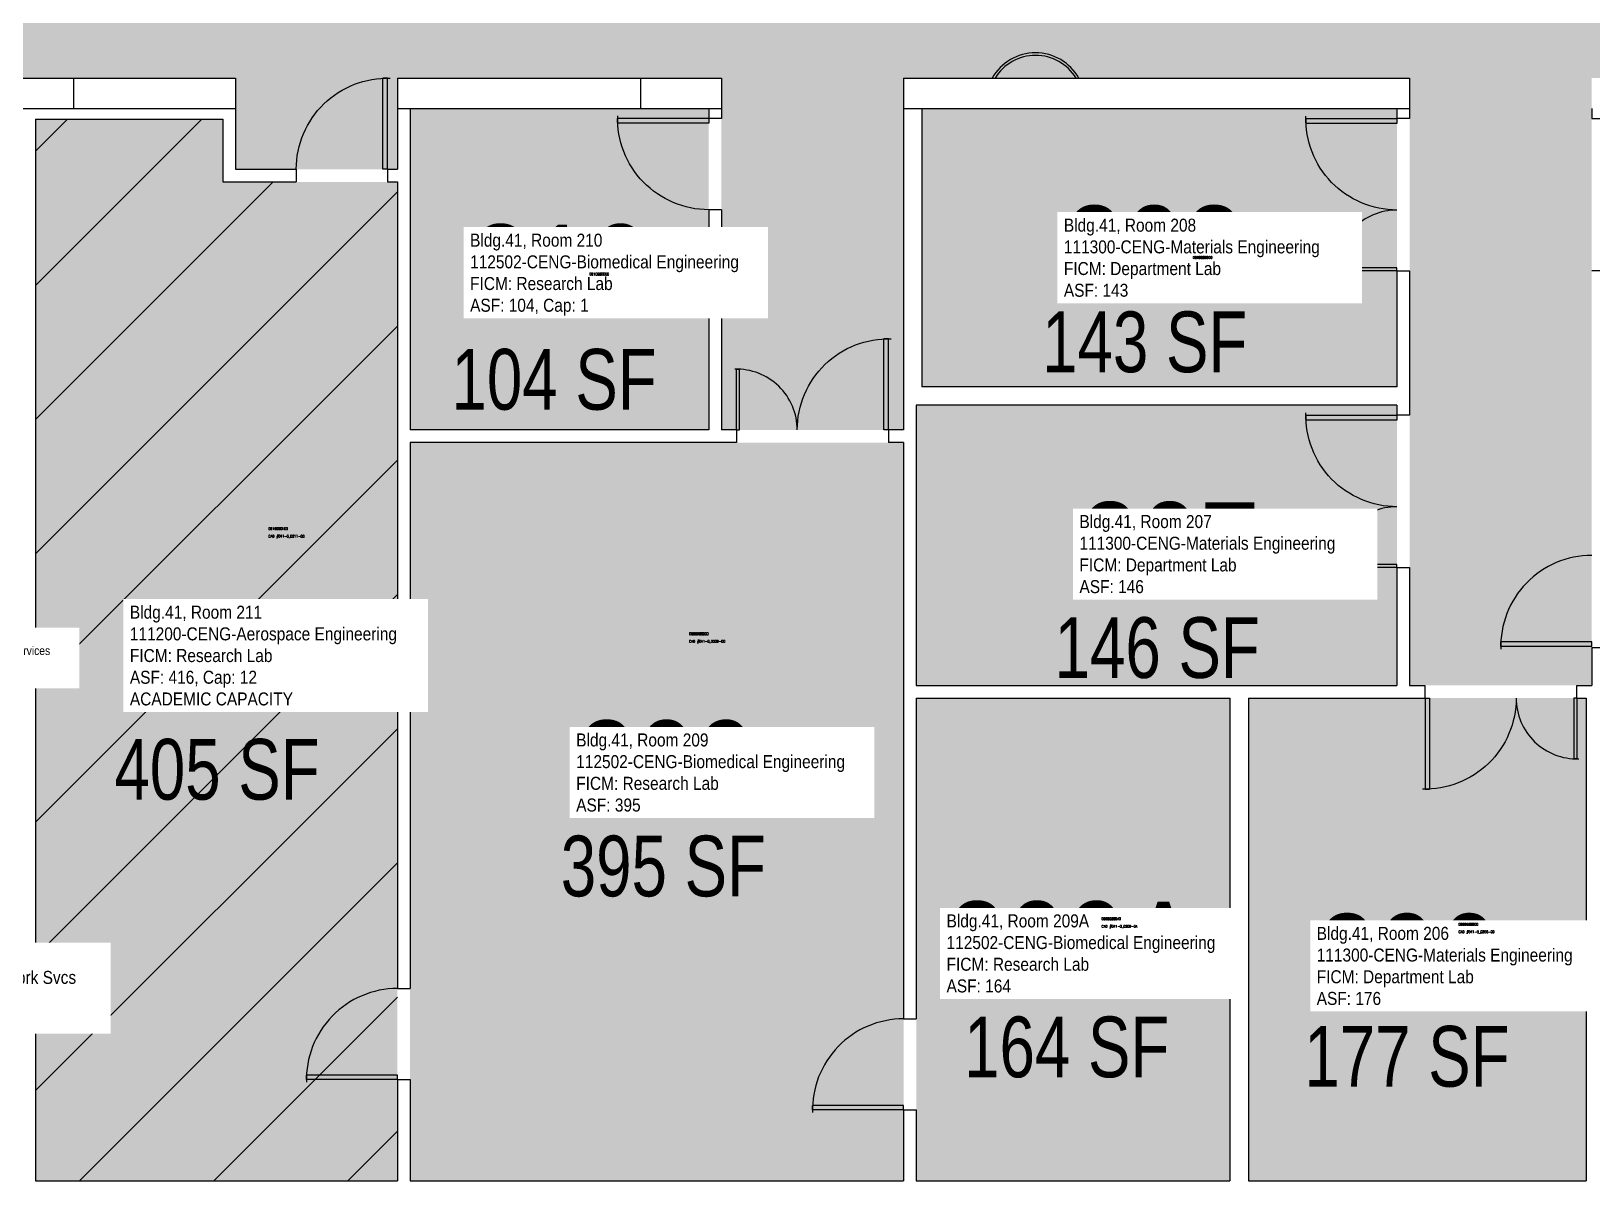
# Model space of a CAD drawing. Header units: inches. Extents: x -2827 to 2347, y -4 to 3466.
# Drawn here: x -2025 to -1408, y 2608 to 3063 of the extents above; entities that cross this region are included whole.
import ezdxf
from ezdxf.enums import TextEntityAlignment as Align

# ---------------------------------------------------------------- set-up
doc = ezdxf.new("R2010")
doc.units = ezdxf.units.IN
doc.header["$LTSCALE"] = 10
doc.header["$MEASUREMENT"] = 0
for name, color, linetype in [('A-DOOR', 2, 'CONTINUOUS'), ('A-IDEN-CNUM', 7, 'CONTINUOUS'), ('A-IDEN-RNUM', 7, 'CONTINUOUS'), ('A-IDEN-SNUM', 4, 'CONTINUOUS'), ('A-IDEN-VNUM', 4, 'CONTINUOUS'), ('A-WALL', 5, 'CONTINUOUS'), ('AREA-TEXT', 3, 'CONTINUOUS'), ('Rooms-Capacity', 4, 'CONTINUOUS'), ('Rooms-Category-Color', 7, 'CONTINUOUS'), ('Rooms-College-Color', 7, 'CONTINUOUS'), ('Rooms-Department-Color', 7, 'CONTINUOUS'), ('Rooms-Division-Color', 7, 'CONTINUOUS'), ('Rooms-Information', 7, 'CONTINUOUS')]:
    doc.layers.add(name, color=color, linetype=linetype)
doc.styles.add('AREA', font='arial.ttf', dxfattribs={"height": 24})
doc.styles.add('ROOMSNUMBER', font='TXT.SHX', dxfattribs={"height": 1})
doc.styles.add('ROOMVNUMBER', font='arial.ttf', dxfattribs={"width": 0.85, "height": 30})

msp = doc.modelspace()

# ---------------------------------------------------------------- hatches: boundary and pattern name
at = {"layer": 'Rooms-Capacity'}
h = msp.add_hatch(dxfattribs=at)
h.set_pattern_fill('ANSI31', color=256, scale=300, style=0)
h.paths.add_polyline_path([(-2023, 3027.75), (-1949, 3027.75), (-1949, 3003), (-1880, 3003), (-1880, 2608.25), (-2023, 2608.25)])
at = {"layer": 'Rooms-Category-Color', "true_color": 0xadadad}
h = msp.add_hatch(color=253, dxfattribs=at)
edge = h.paths.add_edge_path()
edge.add_arc((-1648, 10346), 7212.01, 279.313499, 281.874421)
edge.add_line((-164.01, 3288.32), (-164, 3223.7))
edge.add_line((-164, 3223.7), (-459.44, 3176.91))
edge.add_line((-459.44, 3176.91), (-457.56, 3165.05))
edge.add_line((-457.56, 3165.05), (-164, 3211.55))
edge.add_line((-164, 3211.55), (-164, 3044))
edge.add_line((-164, 3044), (-384, 3044))
edge.add_line((-384, 3044), (-384, 2905))
edge.add_line((-384, 2905), (-456, 2905))
edge.add_line((-456, 2905), (-456, 3044))
edge.add_line((-456, 3044), (-1408, 3044))
edge.add_line((-1408, 3044), (-1408, 2804))
edge.add_line((-1408, 2804), (-1480, 2804))
edge.add_line((-1480, 2804), (-1480, 3044))
edge.add_line((-1480, 3044), (-1680, 3044))
edge.add_line((-1680, 3044), (-1680, 2905))
edge.add_line((-1680, 2905), (-1752, 2905))
edge.add_line((-1752, 2905), (-1752, 3044))
edge.add_line((-1752, 3044), (-1880, 3044))
edge.add_line((-1880, 3044), (-1880, 3008))
edge.add_line((-1880, 3008), (-1944, 3008))
edge.add_line((-1944, 3008), (-1944, 3044))
edge.add_line((-1944, 3044), (-2032, 3044))
edge.add_line((-2032, 3044), (-2032, 3008))
edge.add_line((-2032, 3008), (-2104, 3008))
edge.add_line((-2104, 3008), (-2104, 3044))
edge.add_line((-2104, 3044), (-2128, 3044))
edge.add_line((-2128, 3044), (-2128, 2810))
edge.add_line((-2128, 2810), (-2184, 2810))
edge.add_line((-2184, 2810), (-2184, 3154.54))
edge.add_arc((-1643.58, 10297.54), 7163.42, 265.673371, 278.2961)
edge.add_arc((-1693.99, 10643.23), 7512.77, 278.2961, 279.29271)
at = {"layer": 'Rooms-Category-Color', "true_color": 0xe3f498}
for points in [[(-1875, 3032), (-1757, 3032), (-1757, 2905), (-1875, 2905)], [(-1672.75, 3032), (-1672.75, 2922), (-1485, 2922), (-1485, 3032)], [(-2023, 3027.75), (-1949, 3027.75), (-1949, 3003), (-1880, 3003), (-1880, 2608.25), (-2023, 2608.25)], [(-1675, 2914.75), (-1675, 2804), (-1485, 2804), (-1485, 2914.75)], [(-1875, 2900), (-1680, 2900), (-1680, 2608.25), (-1875, 2608.25)], [(-1675, 2799), (-1551, 2799), (-1551, 2608.25), (-1675, 2608.25)], [(-1543.63, 2799), (-1410.25, 2799), (-1410.25, 2608.25), (-1543.63, 2608.25)]]:
    msp.add_hatch(color=61, dxfattribs=at).paths.add_polyline_path(points)
at = {"layer": 'Rooms-College-Color', "true_color": 0xadadad}
h = msp.add_hatch(color=253, dxfattribs=at)
edge = h.paths.add_edge_path()
edge.add_arc((-1648, 10346), 7212.01, 279.313499, 281.874421)
edge.add_line((-164.01, 3288.32), (-164, 3223.7))
edge.add_line((-164, 3223.7), (-459.44, 3176.91))
edge.add_line((-459.44, 3176.91), (-457.56, 3165.05))
edge.add_line((-457.56, 3165.05), (-164, 3211.55))
edge.add_line((-164, 3211.55), (-164, 3044))
edge.add_line((-164, 3044), (-384, 3044))
edge.add_line((-384, 3044), (-384, 2905))
edge.add_line((-384, 2905), (-456, 2905))
edge.add_line((-456, 2905), (-456, 3044))
edge.add_line((-456, 3044), (-1408, 3044))
edge.add_line((-1408, 3044), (-1408, 2804))
edge.add_line((-1408, 2804), (-1480, 2804))
edge.add_line((-1480, 2804), (-1480, 3044))
edge.add_line((-1480, 3044), (-1680, 3044))
edge.add_line((-1680, 3044), (-1680, 2905))
edge.add_line((-1680, 2905), (-1752, 2905))
edge.add_line((-1752, 2905), (-1752, 3044))
edge.add_line((-1752, 3044), (-1880, 3044))
edge.add_line((-1880, 3044), (-1880, 3008))
edge.add_line((-1880, 3008), (-1944, 3008))
edge.add_line((-1944, 3008), (-1944, 3044))
edge.add_line((-1944, 3044), (-2032, 3044))
edge.add_line((-2032, 3044), (-2032, 3008))
edge.add_line((-2032, 3008), (-2104, 3008))
edge.add_line((-2104, 3008), (-2104, 3044))
edge.add_line((-2104, 3044), (-2128, 3044))
edge.add_line((-2128, 3044), (-2128, 2810))
edge.add_line((-2128, 2810), (-2184, 2810))
edge.add_line((-2184, 2810), (-2184, 3154.54))
edge.add_arc((-1643.58, 10297.54), 7163.42, 265.673371, 278.2961)
edge.add_arc((-1693.99, 10643.23), 7512.77, 278.2961, 279.29271)
at = {"layer": 'Rooms-College-Color', "true_color": 0x99d7b2}
for points in [[(-1875, 3032), (-1757, 3032), (-1757, 2905), (-1875, 2905)], [(-1672.75, 3032), (-1672.75, 2922), (-1485, 2922), (-1485, 3032)], [(-2023, 3027.75), (-1949, 3027.75), (-1949, 3003), (-1880, 3003), (-1880, 2608.25), (-2023, 2608.25)], [(-1675, 2914.75), (-1675, 2804), (-1485, 2804), (-1485, 2914.75)], [(-1875, 2900), (-1680, 2900), (-1680, 2608.25), (-1875, 2608.25)], [(-1675, 2799), (-1551, 2799), (-1551, 2608.25), (-1675, 2608.25)], [(-1543.63, 2799), (-1410.25, 2799), (-1410.25, 2608.25), (-1543.63, 2608.25)]]:
    msp.add_hatch(color=253, dxfattribs=at).paths.add_polyline_path(points)
at = {"layer": 'Rooms-Department-Color', "true_color": 0xacacac}
h = msp.add_hatch(color=253, dxfattribs=at)
edge = h.paths.add_edge_path()
edge.add_arc((-1648, 10346), 7212.01, 279.313499, 281.874421)
edge.add_line((-164.01, 3288.32), (-164, 3223.7))
edge.add_line((-164, 3223.7), (-459.44, 3176.91))
edge.add_line((-459.44, 3176.91), (-457.56, 3165.05))
edge.add_line((-457.56, 3165.05), (-164, 3211.55))
edge.add_line((-164, 3211.55), (-164, 3044))
edge.add_line((-164, 3044), (-384, 3044))
edge.add_line((-384, 3044), (-384, 2905))
edge.add_line((-384, 2905), (-456, 2905))
edge.add_line((-456, 2905), (-456, 3044))
edge.add_line((-456, 3044), (-1408, 3044))
edge.add_line((-1408, 3044), (-1408, 2804))
edge.add_line((-1408, 2804), (-1480, 2804))
edge.add_line((-1480, 2804), (-1480, 3044))
edge.add_line((-1480, 3044), (-1680, 3044))
edge.add_line((-1680, 3044), (-1680, 2905))
edge.add_line((-1680, 2905), (-1752, 2905))
edge.add_line((-1752, 2905), (-1752, 3044))
edge.add_line((-1752, 3044), (-1880, 3044))
edge.add_line((-1880, 3044), (-1880, 3008))
edge.add_line((-1880, 3008), (-1944, 3008))
edge.add_line((-1944, 3008), (-1944, 3044))
edge.add_line((-1944, 3044), (-2032, 3044))
edge.add_line((-2032, 3044), (-2032, 3008))
edge.add_line((-2032, 3008), (-2104, 3008))
edge.add_line((-2104, 3008), (-2104, 3044))
edge.add_line((-2104, 3044), (-2128, 3044))
edge.add_line((-2128, 3044), (-2128, 2810))
edge.add_line((-2128, 2810), (-2184, 2810))
edge.add_line((-2184, 2810), (-2184, 3154.54))
edge.add_arc((-1643.58, 10297.54), 7163.42, 265.673371, 278.2961)
edge.add_arc((-1693.99, 10643.23), 7512.77, 278.2961, 279.29271)
at = {"layer": 'Rooms-Department-Color', "true_color": 0x99d7b2}
for points in [[(-1875, 3032), (-1757, 3032), (-1757, 2905), (-1875, 2905)], [(-1672.75, 3032), (-1672.75, 2922), (-1485, 2922), (-1485, 3032)], [(-2023, 3027.75), (-1949, 3027.75), (-1949, 3003), (-1880, 3003), (-1880, 2608.25), (-2023, 2608.25)], [(-1675, 2914.75), (-1675, 2804), (-1485, 2804), (-1485, 2914.75)], [(-1875, 2900), (-1680, 2900), (-1680, 2608.25), (-1875, 2608.25)], [(-1675, 2799), (-1551, 2799), (-1551, 2608.25), (-1675, 2608.25)], [(-1543.63, 2799), (-1410.25, 2799), (-1410.25, 2608.25), (-1543.63, 2608.25)]]:
    msp.add_hatch(color=253, dxfattribs=at).paths.add_polyline_path(points)
at = {"layer": 'Rooms-Division-Color', "true_color": 0xadadad}
h = msp.add_hatch(color=253, dxfattribs=at)
edge = h.paths.add_edge_path()
edge.add_arc((-1648, 10346), 7212.01, 279.313499, 281.874421)
edge.add_line((-164.01, 3288.32), (-164, 3223.7))
edge.add_line((-164, 3223.7), (-459.44, 3176.91))
edge.add_line((-459.44, 3176.91), (-457.56, 3165.05))
edge.add_line((-457.56, 3165.05), (-164, 3211.55))
edge.add_line((-164, 3211.55), (-164, 3044))
edge.add_line((-164, 3044), (-384, 3044))
edge.add_line((-384, 3044), (-384, 2905))
edge.add_line((-384, 2905), (-456, 2905))
edge.add_line((-456, 2905), (-456, 3044))
edge.add_line((-456, 3044), (-1408, 3044))
edge.add_line((-1408, 3044), (-1408, 2804))
edge.add_line((-1408, 2804), (-1480, 2804))
edge.add_line((-1480, 2804), (-1480, 3044))
edge.add_line((-1480, 3044), (-1680, 3044))
edge.add_line((-1680, 3044), (-1680, 2905))
edge.add_line((-1680, 2905), (-1752, 2905))
edge.add_line((-1752, 2905), (-1752, 3044))
edge.add_line((-1752, 3044), (-1880, 3044))
edge.add_line((-1880, 3044), (-1880, 3008))
edge.add_line((-1880, 3008), (-1944, 3008))
edge.add_line((-1944, 3008), (-1944, 3044))
edge.add_line((-1944, 3044), (-2032, 3044))
edge.add_line((-2032, 3044), (-2032, 3008))
edge.add_line((-2032, 3008), (-2104, 3008))
edge.add_line((-2104, 3008), (-2104, 3044))
edge.add_line((-2104, 3044), (-2128, 3044))
edge.add_line((-2128, 3044), (-2128, 2810))
edge.add_line((-2128, 2810), (-2184, 2810))
edge.add_line((-2184, 2810), (-2184, 3154.54))
edge.add_arc((-1643.58, 10297.54), 7163.42, 265.673371, 278.2961)
edge.add_arc((-1693.99, 10643.23), 7512.77, 278.2961, 279.29271)
at = {"layer": 'Rooms-Division-Color', "true_color": 0x99d7b2}
for points in [[(-1875, 3032), (-1757, 3032), (-1757, 2905), (-1875, 2905)], [(-1672.75, 3032), (-1672.75, 2922), (-1485, 2922), (-1485, 3032)], [(-2023, 3027.75), (-1949, 3027.75), (-1949, 3003), (-1880, 3003), (-1880, 2608.25), (-2023, 2608.25)], [(-1675, 2914.75), (-1675, 2804), (-1485, 2804), (-1485, 2914.75)], [(-1875, 2900), (-1680, 2900), (-1680, 2608.25), (-1875, 2608.25)], [(-1675, 2799), (-1551, 2799), (-1551, 2608.25), (-1675, 2608.25)], [(-1543.63, 2799), (-1410.25, 2799), (-1410.25, 2608.25), (-1543.63, 2608.25)]]:
    msp.add_hatch(color=253, dxfattribs=at).paths.add_polyline_path(points)

# ---------------------------------------------------------------- linework, layer by layer
at = {"layer": 'A-DOOR'}
for p, q in [((-1885.8, 3008), (-1885.8, 3044)), ((-1884, 3044), (-1885.8, 3044)), ((-1884, 3008), (-1884, 3044)), ((-1757, 3028), (-1793, 3028)), ((-1793, 3028), (-1793, 3026.2)), ((-1757, 3026.2), (-1793, 3026.2)), ((-1757, 3028), (-1757, 3026.2)), ((-1485, 3027.88), (-1521, 3027.88)), ((-1521, 3027.88), (-1521, 3026.08)), ((-1485, 3026.08), (-1521, 3026.08)), ((-1485, 3027.88), (-1485, 3026.08)), ((-1884, 3008), (-1885.8, 3008)), ((-1485, 2969.08), (-1509, 2969.08)), ((-1509, 2967.88), (-1509, 2969.08)), ((-1485, 2967.88), (-1509, 2967.88)), ((-1485, 2967.88), (-1485, 2969.08)), ((-1687.8, 2905), (-1687.8, 2941)), ((-1686, 2941), (-1687.8, 2941)), ((-1686, 2905), (-1686, 2941)), ((-1746, 2905), (-1746, 2929)), ((-1746, 2929), (-1744.8, 2929)), ((-1744.8, 2905), (-1744.8, 2929)), ((-1746, 2905), (-1744.8, 2905)), ((-1686, 2905), (-1687.8, 2905)), ((-1485, 2910.63), (-1521, 2910.63)), ((-1521, 2910.63), (-1521, 2908.83)), ((-1485, 2908.83), (-1521, 2908.83)), ((-1485, 2910.63), (-1485, 2908.83)), ((-1485, 2851.83), (-1509, 2851.83)), ((-1509, 2850.63), (-1509, 2851.83)), ((-1485, 2850.63), (-1509, 2850.63)), ((-1485, 2850.63), (-1485, 2851.83)), ((-1408, 2821.18), (-1444, 2821.18)), ((-1444, 2819.38), (-1444, 2821.18)), ((-1408, 2819.38), (-1444, 2819.38)), ((-1408, 2819.38), (-1408, 2821.18)), ((-1473.88, 2799.01), (-1473.88, 2763.01)), ((-1473.88, 2799.01), (-1472.08, 2799.01)), ((-1472.08, 2799.01), (-1472.08, 2763.01)), ((-1413.88, 2799), (-1415.08, 2799)), ((-1415.08, 2799), (-1415.08, 2775)), ((-1413.88, 2799), (-1413.88, 2775)), ((-1413.88, 2775), (-1415.08, 2775)), ((-1473.88, 2763.01), (-1472.08, 2763.01)), ((-1880, 2650.05), (-1916, 2650.05)), ((-1916, 2648.25), (-1916, 2650.05)), ((-1880, 2648.25), (-1916, 2648.25)), ((-1880, 2648.25), (-1880, 2650.05)), ((-1680, 2638.05), (-1716, 2638.05)), ((-1716, 2636.25), (-1716, 2638.05)), ((-1680, 2636.25), (-1716, 2636.25)), ((-1680, 2636.25), (-1680, 2638.05))]:
    msp.add_line(p, q, dxfattribs=at)
at = {"layer": 'A-DOOR', "extrusion": (0, 0, -1)}
for centre, major_axis, start_param, end_param in [((-1884, 3008), (-19.8, 30.06), 5.29484, 6.895429), ((-1757, 3028), (-19.8, 30.06), 3.724127, 5.324716), ((-1485, 3027.88), (30.06, 19.8), 2.153331, 3.75392), ((-1686, 2905), (30.06, 19.8), 3.724044, 5.324633), ((-1485, 2910.63), (1.58, 35.97), 3.097802, 4.69839), ((-1473.88, 2799.01), (33.57, 12.99), 0.369318, 1.969907)]:
    msp.add_ellipse(centre, major_axis=major_axis, ratio=1, start_param=start_param, end_param=end_param, dxfattribs=at)
at = {"layer": 'A-DOOR'}
for centre, major_axis, start_param, end_param in [((-1485, 2967.88), (-19.14, 14.48), -0.923074, 0.677515), ((-1746, 2905), (-7.42, 22.82), 4.398079, 5.998668), ((-1485, 2850.63), (22.81, 7.46), 1.254682, 2.85527), ((-1408, 2819.38), (-22.37, 28.2), -0.67061, 0.929978), ((-1413.88, 2799), (-23.19, 6.18), 0.260213, 1.860801), ((-1880, 2648.25), (-22.37, 28.2), -0.67061, 0.929978), ((-1680, 2636.25), (-22.37, 28.2), -0.67061, 0.929978)]:
    msp.add_ellipse(centre, major_axis=major_axis, ratio=1, start_param=start_param, end_param=end_param, dxfattribs=at)
at = {"layer": 'A-WALL'}
for p, q in [((-2032, 3044), (-1944, 3044)), ((-2008, 3044), (-2008, 3032)), ((-1944, 3044), (-1944, 3008)), ((-1880, 3044), (-1880, 3008)), ((-1880, 3044), (-1752, 3044)), ((-1784, 3044), (-1784, 3032)), ((-1752, 3044), (-1752, 3028)), ((-1680, 3044), (-1680, 2905)), ((-1680, 3044), (-1480, 3044)), ((-1480, 3044), (-1480, 3028)), ((-2032, 3032), (-1944, 3032)), ((-1880, 3032), (-1752, 3032)), ((-1875, 3032), (-1875, 2905)), ((-1757, 3032), (-1757, 3028)), ((-1680, 3032), (-1480, 3032)), ((-1672.75, 3032), (-1672.75, 2922)), ((-1485, 3032), (-1485, 3028)), ((-1408.01, 3032), (-1408.01, 3028)), ((-2023, 3027.75), (-1949, 3027.75)), ((-2023, 3027.75), (-2023, 2608.25)), ((-1949, 3027.75), (-1949, 3003)), ((-1752, 3028), (-1757.01, 3028)), ((-1480, 3028), (-1485, 3028)), ((-1408.01, 3028), (-1403, 3028)), ((-1944, 3008), (-1920, 3008)), ((-1920, 3008), (-1920, 3003)), ((-1884, 3008), (-1884, 3003)), ((-1884, 3008), (-1880, 3008)), ((-1949, 3003), (-1920, 3003)), ((-1884, 3003), (-1880, 3003)), ((-1880, 3003), (-1880, 2684.25)), ((-1752, 2992), (-1757.01, 2992)), ((-1757, 2992), (-1757, 2905)), ((-1752, 2992), (-1752, 2905)), ((-1485, 2967.88), (-1480, 2967.88)), ((-1485, 2967.88), (-1485, 2922)), ((-1480, 2967.88), (-1480, 2910.75)), ((-1403, 2967.88), (-1408, 2967.88)), ((-1485, 2922), (-1672.75, 2922)), ((-1485, 2914.75), (-1675, 2914.75)), ((-1675, 2914.75), (-1675, 2804)), ((-1485, 2914.75), (-1485, 2910.75)), ((-1757, 2905), (-1875, 2905)), ((-1746, 2905), (-1752, 2905)), ((-1746, 2905), (-1746, 2900)), ((-1680, 2905), (-1686, 2905)), ((-1686, 2905), (-1686, 2900)), ((-1480, 2910.75), (-1485, 2910.75)), ((-1875, 2900), (-1875, 2684.25)), ((-1746, 2900), (-1875, 2900)), ((-1680, 2900), (-1686, 2900)), ((-1680, 2900), (-1680, 2672.25)), ((-1485, 2850.63), (-1480, 2850.63)), ((-1485, 2850.63), (-1485, 2804)), ((-1480, 2850.63), (-1480, 2804)), ((-1408, 2819), (-1403, 2819)), ((-1408, 2819), (-1408, 2804)), ((-1675, 2804), (-1485, 2804)), ((-1480, 2804), (-1474, 2804)), ((-1474, 2804.01), (-1474, 2799)), ((-1413.88, 2799), (-1413.88, 2804)), ((-1413.88, 2804), (-1408, 2804)), ((-1675, 2799), (-1551, 2799)), ((-1675, 2799), (-1675, 2672.25)), ((-1551, 2799), (-1551, 2608.25)), ((-1543.63, 2799), (-1543.63, 2608.25)), ((-1543.63, 2799), (-1474, 2799)), ((-1413.88, 2799), (-1410.25, 2799)), ((-1410.25, 2799), (-1410.25, 2608.25)), ((-1880, 2684.25), (-1875, 2684.25)), ((-1680, 2672.25), (-1675, 2672.25)), ((-1880, 2648.25), (-1875, 2648.25)), ((-1880, 2648.25), (-1880, 2608.25)), ((-1875, 2648.25), (-1875, 2608.25)), ((-1680, 2636.25), (-1675, 2636.25)), ((-1680, 2636.25), (-1680, 2608.25)), ((-1675, 2636.25), (-1675, 2608.25)), ((-2023, 2608.25), (-1880, 2608.25)), ((-1875, 2608.25), (-1680, 2608.25)), ((-1675, 2608.25), (-1551, 2608.25)), ((-1543.63, 2608.25), (-1410.25, 2608.25))]:
    msp.add_line(p, q, dxfattribs=at)
at = {"layer": 'A-WALL', "ltscale": 0.5}
for radius, start, end in [(19.71, 29.4869, 150.51284), (18.71, 31.24775, 148.75211)]:
    msp.add_arc((-1627.83, 3034.29), radius, start, end, dxfattribs=at)

# ---------------------------------------------------------------- texts
at = {"layer": 'A-IDEN-CNUM', "style": 'ROOMSNUMBER', "width": 0.85}
for s, p in [('CAD #041-0_0208-00', (-1565.64, 2969.62)), ('CAD #041-0_0210-00', (-1804.1, 2963.06)), ('CAD #041-0_0211-00', (-1930.98, 2862.47)), ('CAD #041-0_0207-00', (-1564.55, 2849.35)), ('CAD #041-0_0209-00', (-1764.72, 2820.92)), ('CAD #041-0_0209-0A', (-1601.74, 2708.3)), ('CAD #041-0_0206-00', (-1460.64, 2706.12))]:
    msp.add_text(s, height=1, rotation=360, dxfattribs=at).set_placement(p)
at = {"layer": 'A-IDEN-RNUM', "style": 'ROOMSNUMBER', "width": 0.85}
for s, p in [('0208-00', (-1565.64, 2972.62)), ('0210-00', (-1804.1, 2966.06)), ('0211-00', (-1930.98, 2865.47)), ('0207-00', (-1564.55, 2852.35)), ('0209-00', (-1764.72, 2823.92)), ('0209-A0', (-1601.74, 2711.3)), ('0206-00', (-1460.64, 2709.12))]:
    msp.add_text(s, height=1, rotation=360, dxfattribs=at).set_placement(p)
at = {"layer": 'A-IDEN-SNUM', "style": 'ROOMSNUMBER', "width": 0.85}
for s, p in [('0410020800', (-1565.64, 2972.62)), ('0410021000', (-1804.1, 2966.06)), ('0410021100', (-1930.98, 2865.47)), ('0410020700', (-1564.55, 2852.35)), ('0410020900', (-1764.72, 2823.92)), ('04100209A0', (-1601.74, 2711.3)), ('0410020600', (-1460.64, 2709.12))]:
    msp.add_text(s, height=1, rotation=360, dxfattribs=at).set_placement(p)
at = {"layer": 'A-IDEN-VNUM', "style": 'ROOMVNUMBER', "width": 0.85}
for s, p in [('208', (-1580.98, 2975.53)), ('210', (-1815.64, 2968.13)), ('207', (-1574.81, 2858.41)), ('211', (-1950.1, 2814.02)), ('209', (-1773.7, 2772.1)), ('209A', (-1613.05, 2700.6)), ('206', (-1481.06, 2695.67))]:
    msp.add_text(s, height=36, rotation=360, dxfattribs=at).set_placement(p, align=Align.MIDDLE_CENTER)
at = {"layer": 'AREA-TEXT', "style": 'AREA', "width": 0.75}
for s, p in [('143 SF', (-1584.68, 2939.78)), ('104 SF', (-1818.11, 2924.98)), ('146 SF', (-1579.75, 2818.96)), ('405 SF', (-1951.33, 2770.87)), ('395 SF', (-1774.93, 2732.65)), ('164 SF', (-1615.52, 2661.15)), ('177 SF', (-1481.06, 2657.45))]:
    msp.add_text(s, height=24, dxfattribs=at).set_placement(p, align=Align.MIDDLE_CENTER)

# ---------------------------------------------------------------- next in the draw order: texts
at = {"layer": 'Rooms-Information', "attachment_point": 7, "rotation": 360, "style": 'ROOMVNUMBER', "bg_fill": 3, "box_fill_scale": 1.5, "bg_fill_color": 256, "bg_fill_true_color": 13158600, "bg_fill_transparency": 0}
for s, insert, char_height, width in [('Bldg.41, Room 210^M^J112502-CENG-Biomedical Engineering^M^JFICM: Research Lab^M^JASF: 104, Cap: 1', (-1851.3, 2950.13), 5.1429, 115.2), ('Bldg.41, Room 208^M^J111300-CENG-Materials Engineering^M^JFICM: Department Lab^M^JASF: 143', (-1616.64, 2957.53), 5.1429, 115.2), ('Bldg.41, Room 207^M^J111300-CENG-Materials Engineering^M^JFICM: Department Lab^M^JASF: 146', (-1610.48, 2840.41), 5.1429, 115.2), ('Bldg.41, Room 211^M^J111200-CENG-Aerospace Engineering^M^JFICM: Research Lab^M^JASF: 416, Cap: 12^M^JACADEMIC CAPACITY', (-1985.76, 2796.02), 5.14286, 115.2), ('Bldg.41, Room 212^M^J128300-FacMgmt-Custodial Services^M^JFICM: Custodial^M^JASF: ', (-2084.24, 2804.55), 3.4286, 76.8), ('Bldg.41, Room 209^M^J112502-CENG-Biomedical Engineering^M^JFICM: Research Lab^M^JASF: 395', (-1809.36, 2754.1), 5.1429, 115.2), ('Bldg.41, Room 209A^M^J112502-CENG-Biomedical Engineering^M^JFICM: Research Lab^M^JASF: 164', (-1663, 2682.6), 5.1429, 115.2), ('Bldg.41, Room 206^M^J111300-CENG-Materials Engineering^M^JFICM: Department Lab^M^JASF: 176', (-1516.72, 2677.67), 5.1429, 115.2), ('Bldg.41, Room 213^M^J132900-ITS - Enterprise Network Svcs^M^JFICM: Telecom Closet^M^JASF: ', (-2111.18, 2668.83), 5.1429, 115.2)]:
    msp.add_mtext(s, dxfattribs=dict(at, insert=insert, char_height=char_height, width=width))

doc.saveas('drawing.dxf')
